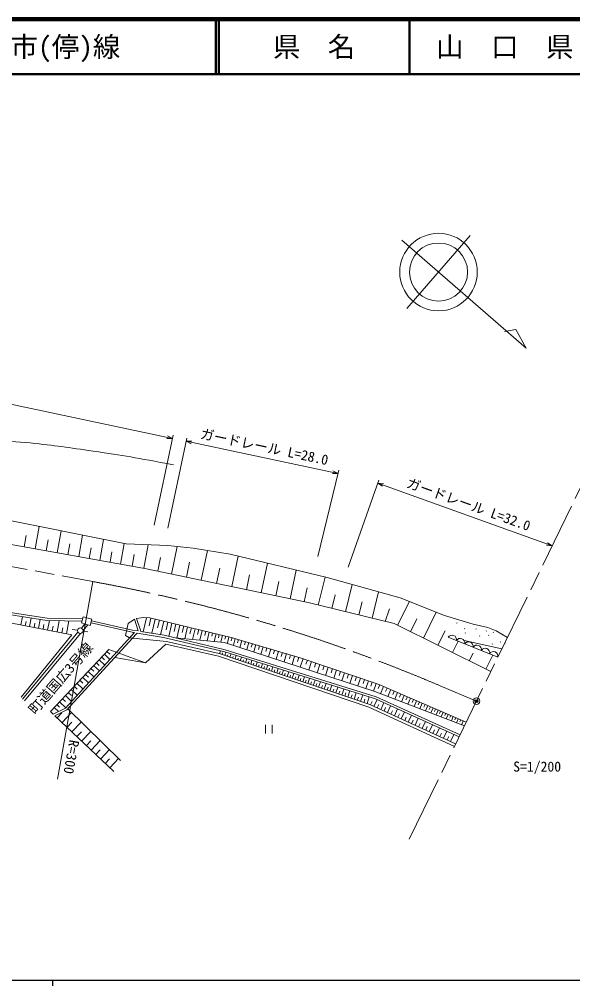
# Model space of a CAD drawing. Units: millimetres, scale not verified, with parts at other scales. Extents: x 40000 to 680000, y 20000 to 380000.
# Drawn here: x 261932 to 362743, y 204000 to 380000 of the extents above; entities that cross this region are included whole.
import ezdxf
from ezdxf.enums import TextEntityAlignment as Align

# ---------------------------------------------------------------- set-up
doc = ezdxf.new("R2010")
doc.units = ezdxf.units.MM
doc.header["$LTSCALE"] = 1000
doc.header["$PDMODE"] = 32
doc.header["$PDSIZE"] = 500
doc.linetypes.add('CHAIN', pattern=[18.5, 12, -1.5, 3.5, -1.5])
for name, color, linetype, lineweight in [('M-BGD', 7, 'Continuous', 13), ('M-BGD-HTXT', 7, 'Continuous', 13), ('M-BMK', 2, 'CHAIN', 13), ('M-BMK-SRVR', 3, 'Continuous', 13), ('M-STR-HTXT', 7, 'Continuous', 13), ('M-TTL', 2, 'Continuous', 140), ('M-TTL-BAND', 7, 'Continuous', 25), ('M-TTL-LINE', 7, 'Continuous', 50), ('M-TTL-TXT', 7, 'Continuous', 13)]:
    doc.layers.add(name, color=color, linetype=linetype, lineweight=lineweight)
doc.layers.add('M-OTRS', color=6, linetype='Continuous')
doc.styles.add('ＭＳ ゴシック', font='')
doc.styles.add('ＭＳ 明朝', font='')
doc.styles.get('ＭＳ ゴシック').set_extended_font_data('MS Gothic')
doc.styles.get('ＭＳ 明朝').set_extended_font_data('MS Mincho')

msp = doc.modelspace()

# ---------------------------------------------------------------- linework, layer by layer
at = {"layer": 'M-BGD'}
for p, q in [((232757, 289305), (285073, 279933)), ((253494, 290073), (281420, 284454)), ((264839, 283563), (265571, 287643)), ((262799, 283929), (263165, 285969)), ((266837, 283204), (267196, 285202)), ((268835, 282846), (269552, 286842)), ((272750, 282144), (273452, 286058)), ((276583, 281456), (277271, 285289)), ((270792, 282495), (271144, 284452)), ((274666, 281800), (275010, 283716)), ((280337, 280782), (281011, 284537)), ((281420, 284454), (288992, 284170)), ((284630, 280012), (285400, 284305)), ((288992, 284170), (293608, 283697)), ((289653, 278974), (290704, 283995)), ((293608, 283697), (300351, 282571)), ((278460, 281119), (278797, 282996)), ((282484, 280397), (282869, 282544)), ((287143, 279500), (287668, 282010)), ((295076, 277839), (296211, 283262)), ((300351, 282571), (318042, 278327)), ((300625, 276677), (301786, 282226)), ((285073, 279933), (314548, 273763)), ((292364, 278407), (292932, 281118)), ((297851, 277258), (298431, 280033)), ((306017, 275549), (307146, 280941)), ((303321, 276113), (303885, 278809)), ((311257, 274452), (312354, 279692)), ((316391, 273314), (317634, 278425)), ((318042, 278327), (331336, 274665)), ((308637, 275000), (309185, 277620)), ((313831, 273913), (314369, 276487)), ((321365, 272104), (322575, 277078)), ((318878, 272709), (319483, 275196)), ((326193, 270930), (327368, 275758)), ((331336, 274665), (339369, 271394)), ((245353, 272916), (271515, 267922)), ((314548, 273763), (330211, 269953)), ((323779, 271517), (324367, 273931)), ((330857, 269632), (333014, 273982)), ((262237, 269693), (262525, 271203)), ((273580, 271169), (273276, 270055)), ((275159, 270738), (273580, 271169)), ((328552, 270356), (329381, 272640)), ((335553, 267302), (337883, 271999)), ((339369, 271394), (344627, 269813)), ((263019, 269544), (263168, 270326)), ((263801, 269394), (264100, 270959)), ((264611, 269240), (264766, 270050)), ((265422, 269085), (265731, 270705)), ((266257, 268925), (266417, 269761)), ((267093, 268766), (267425, 270505)), ((267945, 268603), (268107, 269455)), ((268796, 268441), (269184, 270470)), ((270533, 268109), (270977, 270435)), ((273233, 269120), (273871, 269892)), ((273276, 270055), (274856, 269624)), ((273534, 268700), (274401, 269748)), ((274856, 269624), (275159, 270738)), ((281295, 267777), (281746, 269952)), ((281746, 269952), (282886, 270763)), ((283607, 268597), (282886, 270763)), ((283269, 270876), (284535, 271029)), ((283986, 268723), (283269, 270876)), ((285115, 271008), (284500, 268448)), ((284535, 271029), (285720, 270986)), ((285917, 270938), (285584, 269548)), ((285720, 270986), (300551, 267427)), ((286692, 270752), (286076, 268187)), ((287467, 270566), (287133, 269177)), ((288241, 270381), (287652, 267925)), ((288991, 270201), (288657, 268811)), ((289741, 270021), (289163, 267614)), ((290466, 269847), (290146, 268512)), ((291191, 269673), (290624, 267310)), ((291893, 269504), (291603, 268295)), ((292595, 269336), (292077, 267179)), ((330211, 269953), (347840, 261207)), ((333205, 268467), (334370, 270816)), ((341602, 269999), (341672, 270070)), ((344627, 269813), (347280, 269225)), ((271515, 267922), (262267, 256539)), ((262513, 256168), (272621, 268381)), ((262898, 255849), (273090, 268164)), ((269664, 268275), (269830, 269143)), ((272539, 268718), (271537, 268866)), ((273529, 268583), (274426, 268449)), ((282027, 267346), (281295, 267777)), ((283201, 268038), (283376, 268229)), ((284053, 268523), (283986, 268723)), ((293274, 269173), (293009, 268069)), ((293953, 269010), (293484, 267052)), ((294610, 268852), (294395, 267953)), ((295268, 268695), (294844, 266930)), ((295904, 268542), (295726, 267804)), ((296539, 268389), (296161, 266811)), ((297155, 268242), (297007, 267626)), ((297770, 268094), (297435, 266696)), ((298365, 267951), (298223, 267356)), ((298961, 267808), (298667, 266585)), ((299537, 267670), (299399, 267094)), ((300113, 267532), (299831, 266357)), ((338204, 265987), (339520, 268638)), ((343039, 268975), (343110, 269046)), ((343175, 268174), (343245, 268245)), ((345123, 268933), (345194, 269004)), ((345759, 267673), (345830, 267744)), ((346981, 268539), (347052, 268610)), ((347280, 269225), (348807, 268644)), ((347423, 267786), (347494, 267857)), ((348257, 268297), (348328, 268368)), ((348807, 268644), (350874, 267427)), ((288725, 266667), (282027, 267346)), ((284925, 262812), (288614, 266179)), ((290332, 267337), (299309, 266527)), ((299309, 266527), (326702, 257570)), ((300699, 267383), (300529, 266804)), ((300551, 267427), (313123, 263738)), ((301279, 267213), (300922, 266000)), ((301885, 267035), (301707, 266428)), ((302492, 266857), (302125, 265607)), ((303117, 266674), (302934, 266048)), ((303743, 266490), (303364, 265201)), ((304387, 266301), (304198, 265657)), ((305032, 266112), (304642, 264784)), ((305696, 265917), (305501, 265253)), ((349119, 263828), (340040, 267443)), ((340856, 264672), (341869, 266715)), ((349863, 265353), (342993, 266891)), ((348095, 266192), (348166, 266263)), ((349556, 266575), (349626, 266645)), ((350369, 266387), (350439, 266458)), ((278253, 265251), (267597, 253941)), ((277423, 264370), (278435, 263417)), ((277900, 264876), (278406, 264399)), ((284925, 262812), (278253, 265251)), ((298399, 264457), (298573, 264973)), ((298872, 264297), (298972, 264592)), ((299346, 264138), (299545, 264727)), ((299820, 263978), (299923, 264284)), ((300294, 263818), (300500, 264430)), ((301241, 263498), (301455, 264132)), ((306360, 265722), (305958, 264353)), ((307044, 265521), (306844, 264837)), ((307729, 265320), (307315, 263909)), ((308434, 265113), (308227, 264408)), ((309140, 264906), (308713, 263452)), ((309867, 264693), (309654, 263966)), ((310594, 264480), (310154, 262981)), ((311343, 264260), (311124, 263510)), ((312093, 264040), (311640, 262495)), ((343900, 263161), (344584, 264541)), ((346945, 261651), (348205, 264192)), ((349984, 265660), (350054, 265731)), ((275472, 262299), (276515, 261317)), ((275963, 262821), (276485, 262330)), ((276455, 263343), (277482, 262375)), ((276939, 263856), (277453, 263372)), ((284925, 262812), (279304, 263774)), ((300767, 263658), (300874, 263975)), ((301715, 263338), (301826, 263666)), ((302189, 263178), (302410, 263834)), ((302662, 263018), (302777, 263357)), ((303136, 262858), (303365, 263537)), ((303610, 262698), (303728, 263049)), ((304084, 262538), (304320, 263239)), ((304557, 262378), (304679, 262740)), ((305031, 262218), (305275, 262941)), ((305505, 262059), (305631, 262431)), ((305979, 261899), (306230, 262644)), ((306926, 261579), (307185, 262346)), ((312865, 263813), (312638, 263041)), ((313631, 263565), (313104, 262016)), ((313123, 263738), (327306, 258914)), ((314405, 263302), (314141, 262527)), ((315179, 263038), (314659, 261508)), ((315944, 262778), (315684, 262013)), ((316709, 262518), (316195, 261006)), ((317465, 262261), (317208, 261505)), ((273968, 260703), (274505, 260196)), ((274474, 261240), (275533, 260242)), ((274973, 261770), (275503, 261271)), ((306452, 261739), (306582, 262122)), ((307400, 261419), (307533, 261814)), ((307873, 261259), (308140, 262048)), ((308347, 261099), (308484, 261505)), ((308821, 260939), (309095, 261751)), ((309295, 260779), (309435, 261196)), ((309768, 260619), (310050, 261453)), ((310242, 260459), (310387, 260887)), ((310716, 260299), (311005, 261155)), ((311190, 260139), (311338, 260578)), ((311663, 259980), (311960, 260857)), ((312611, 259660), (312915, 260560)), ((318221, 262003), (317713, 260509)), ((318969, 261749), (318715, 261002)), ((319716, 261495), (319214, 260019)), ((320454, 261244), (320203, 260506)), ((321192, 260993), (320696, 259534)), ((321922, 260745), (321674, 260015)), ((322652, 260497), (322161, 259055)), ((272432, 259073), (273524, 258045)), ((272947, 259619), (273493, 259105)), ((273461, 260165), (274536, 259152)), ((312137, 259820), (312289, 260270)), ((313085, 259500), (313240, 259961)), ((313558, 259340), (313870, 260262)), ((314032, 259180), (314191, 259652)), ((314506, 259020), (314825, 259964)), ((314989, 258857), (315152, 259340)), ((315473, 258694), (315799, 259661)), ((315968, 258526), (316135, 259022)), ((316463, 258359), (316797, 259349)), ((317477, 258017), (317819, 259031)), ((323373, 260251), (323128, 259530)), ((324094, 260006), (323609, 258581)), ((324806, 259764), (324564, 259051)), ((325519, 259521), (325040, 258113)), ((326223, 259282), (325983, 258578)), ((326927, 259043), (326454, 257651)), ((327306, 258914), (343350, 251998)), ((327613, 258781), (327322, 258106)), ((270858, 257402), (271421, 256872)), ((271388, 257965), (272497, 256921)), ((271910, 258519), (272464, 257997)), ((316970, 258188), (317141, 258695)), ((317996, 257842), (318171, 258361)), ((318515, 257667), (318865, 258705)), ((319046, 257487), (319226, 258019)), ((319578, 257308), (319937, 258371)), ((320122, 257124), (320306, 257668)), ((320666, 256940), (321034, 258029)), ((321224, 256752), (321412, 257309)), ((321781, 256564), (322157, 257679)), ((322922, 256179), (323307, 257320)), ((326702, 257570), (343035, 251351)), ((328288, 258490), (327724, 257181)), ((328943, 258208), (328661, 257553)), ((329598, 257926), (329058, 256673)), ((330224, 257656), (329954, 257029)), ((330851, 257386), (330334, 256187)), ((331450, 257127), (331192, 256528)), ((269251, 255697), (270394, 254621)), ((269790, 256268), (270361, 255730)), ((270328, 256840), (271453, 255779)), ((322351, 256372), (322544, 256942)), ((323506, 255982), (323703, 256566)), ((324090, 255784), (324485, 256953)), ((324689, 255582), (324891, 256181)), ((325287, 255381), (325691, 256577)), ((325921, 255154), (326202, 255766)), ((326533, 254873), (327096, 256097)), ((327150, 254590), (327432, 255206)), ((327766, 254307), (328331, 255539)), ((332049, 256869), (331555, 255722)), ((332623, 256622), (332376, 256048)), ((333196, 256375), (332723, 255277)), ((333745, 256138), (333509, 255589)), ((334294, 255902), (333841, 254852)), ((334819, 255675), (334592, 255150)), ((335344, 255449), (334911, 254444)), ((335846, 255232), (335629, 254730)), ((267597, 253941), (268097, 253467)), ((268283, 254669), (269062, 253935)), ((268767, 255183), (269281, 254699)), ((268818, 252783), (269684, 253697)), ((269731, 251917), (271464, 253743)), ((270763, 254432), (280347, 245012)), ((328386, 254022), (328670, 254642)), ((329006, 253738), (329575, 254977)), ((329629, 253451), (329916, 254075)), ((330253, 253165), (330826, 254412)), ((330881, 252877), (331169, 253504)), ((331508, 252589), (332084, 253844)), ((336348, 255016), (335934, 254055)), ((336829, 254809), (336622, 254328)), ((337309, 254602), (336913, 253682)), ((337769, 254404), (337571, 253944)), ((338229, 254205), (337849, 253326)), ((338688, 254007), (338498, 253568)), ((339147, 253809), (338785, 252969)), ((339606, 253612), (339425, 253192)), ((268407, 253173), (279123, 243007)), ((270628, 251066), (271480, 251963)), ((271526, 250214), (273228, 252009)), ((332139, 252299), (332429, 252930)), ((332771, 252009), (333350, 253272)), ((333406, 251718), (333698, 252353)), ((334041, 251426), (334624, 252696)), ((334680, 251133), (334974, 251772)), ((335319, 250839), (335906, 252117)), ((340065, 253414), (339720, 252613)), ((340524, 253216), (340352, 252816)), ((340984, 253018), (340656, 252257)), ((341443, 252820), (341279, 252440)), ((341902, 252622), (341591, 251901)), ((342361, 252424), (342206, 252064)), ((342820, 252226), (342527, 251545)), ((272407, 249378), (273244, 250260)), ((273289, 248541), (274962, 250305)), ((306796, 251535), (306796, 249935)), ((307996, 249935), (307996, 251535)), ((335962, 250544), (336257, 251187)), ((336605, 250249), (337196, 251535)), ((337252, 249952), (337549, 250599)), ((337899, 249655), (338493, 250949)), ((338550, 249356), (338849, 250007)), ((339201, 249057), (339798, 250359)), ((274156, 247719), (274978, 248586)), ((275022, 246897), (276666, 248630)), ((339856, 248757), (340156, 249412)), ((340510, 248456), (341112, 249766)), ((275873, 246090), (276681, 246941)), ((276725, 245282), (278340, 246985)), ((277561, 244489), (278355, 245325)), ((278398, 243695), (279985, 245368))]:
    msp.add_line(p, q, dxfattribs=at)
for points in [[(234002, 278159), (238336, 276393), (242232, 275529), (252244, 272800), (266959, 270515), (273367, 270387)], [(234153, 278529), (238456, 276776), (242328, 275918), (252328, 273192), (266994, 270914), (273475, 270785)], [(274998, 270081), (282465, 268381), (282906, 268308)], [(275087, 270471), (282542, 268774), (283607, 268597)], [(268097, 253467), (270326, 254546), (282906, 268308)], [(268407, 253173), (270569, 254220), (283201, 268038)], [(283376, 268229), (288228, 267424), (299347, 264789), (326798, 256232), (342054, 249340)], [(284053, 268523), (288307, 267816), (299453, 265175), (326941, 256606), (342229, 249700)], [(288614, 266179), (298200, 263997), (325631, 254737), (341200, 247589)], [(288725, 266667), (298336, 264478), (325815, 255202), (341419, 248039)]]:
    msp.add_lwpolyline(points, dxfattribs=at)
msp.add_circle((273035, 268661), 500, dxfattribs=at)
for centre in [(340751, 267027), (342264, 266424), (343777, 265822), (345290, 265219), (346803, 264617), (348316, 264014)]:
    msp.add_arc(centre, 824, 346.92644, 149.65139, dxfattribs=at)
msp.add_open_spline([(81256, 297805), (82588, 300206), (83726, 301863), (85727, 304265), (89331, 308591), (91569, 311062), (96400, 313956), (101773, 317175), (105234, 318435), (111365, 319721), (116665, 320833), (119802, 320178), (125207, 320519), (129488, 320789), (131876, 321163), (136165, 321255), (145793, 321461), (151305, 321581), (160781, 319864), (165154, 319072), (167250, 317286), (171576, 316266), (174419, 315596), (176074, 315534), (178959, 315080), (198446, 312015), (209372, 310360), (228863, 307316), (237561, 305957), (242394, 304919), (251128, 303819), (256102, 303193), (258940, 303359), (263926, 302838), (268411, 302370), (270914, 302014), (275376, 301366), (281128, 300530), (283002, 300161), (290046, 298863)], degree=3, knots=[0, 0, 0, 0, 1, 1, 1, 2, 2, 2, 3, 3, 3, 4, 4, 4, 5, 5, 5, 6, 6, 6, 7, 7, 7, 8, 8, 8, 9, 9, 9, 10, 10, 10, 11, 11, 11, 12, 12, 12, 13, 13, 13, 13], dxfattribs=at)
at = {"layer": 'M-BMK'}
for p, q in [((332958, 230688), (366413, 299292)), ((178770, 295448), (275337, 277597)), ((345204, 255801), (338580, 258624))]:
    msp.add_line(p, q, dxfattribs=at)
msp.add_arc((222167, -14524), 296920, 66.91666, 79.6842, dxfattribs=at)
at = {"layer": 'M-BMK-SRVR'}
for p, q in [((331638, 339759), (354284, 320083)), ((344091, 340628), (332517, 327307)), ((352377, 323535), (350293, 323114)), ((354284, 320083), (352377, 323535))]:
    msp.add_line(p, q, dxfattribs=at)
for centre, radius in [((338304, 333968), 7059), ((338304, 333968), 5294), ((345204, 255801), 600)]:
    msp.add_circle(centre, radius, dxfattribs=at)
at = {"layer": 'M-OTRS'}
msp.add_point((345204, 255801), dxfattribs=at)
at = {"layer": 'M-STR-HTXT'}
for p, q in [((289851, 303666), (130948, 337203)), ((286513, 287853), (289973, 304245)), ((289851, 303666), (288821, 303628)), ((289851, 303666), (288924, 304117)), ((289002, 287328), (292462, 303720)), ((292339, 303141), (293369, 303179)), ((319994, 297304), (292339, 303141)), ((292339, 303141), (293266, 302689)), ((316337, 282156), (320133, 297880)), ((319994, 297304), (319067, 297755)), ((319994, 297304), (318963, 297266)), ((321848, 280216), (327430, 296070)), ((327242, 295537), (359005, 284101)), ((327242, 295537), (328098, 294963)), ((327242, 295537), (328268, 295433)), ((359005, 284101), (357980, 284205)), ((359005, 284101), (358149, 284675)), ((275337, 277597), (268905, 241614))]:
    msp.add_line(p, q, dxfattribs=at)
at = {"layer": 'M-TTL'}
msp.add_line((680000, 380000), (40000, 380000), dxfattribs=at)
at = {"layer": 'M-TTL-BAND'}
for p, q in [((40000, 205000), (579000, 205000)), ((268000, 205000), (268000, 204000))]:
    msp.add_line(p, q, dxfattribs=at)
at = {"layer": 'M-TTL-LINE'}
for p, q in [((297750, 380000), (297750, 370000)), ((298250, 380000), (298250, 370000)), ((333000, 380000), (333000, 370000)), ((40000, 370000), (680000, 370000))]:
    msp.add_line(p, q, dxfattribs=at)

# ---------------------------------------------------------------- texts
at = {"layer": 'M-BGD-HTXT', "style": 'ＭＳ ゴシック'}
msp.add_text('町道国広3号線', height=1833, rotation=48.889, dxfattribs=at).set_placement((270560, 259008), align=Align.BOTTOM_CENTER)
at = {"layer": 'M-BGD-HTXT', "style": 'ＭＳ 明朝'}
msp.add_text('S=1/200', height=1833, dxfattribs=at).set_placement((351906, 242436), align=Align.BOTTOM_LEFT)
at = {"layer": 'M-STR-HTXT', "style": 'ＭＳ ゴシック'}
for s, rotation, p in [('ガードレール L=28.0', 348.082, (306270, 300712)), ('ガードレール L=32.0', 340.2, (343293, 290289)), ('R=300', 259.865, (269977, 245910))]:
    msp.add_text(s, height=1833, rotation=rotation, dxfattribs=at).set_placement(p, align=Align.BOTTOM_CENTER)
at = {"layer": 'M-TTL-TXT', "style": 'ＭＳ ゴシック'}
msp.add_text('路 線 名      一般県道俵山長門古市(停)線', height=3666, dxfattribs=at).set_placement((180380, 375000), align=Align.MIDDLE_LEFT)
for s, p in [('県\u3000名', (315625, 375000)), ('山\u3000口\u3000県', (350375, 375000))]:
    msp.add_text(s, height=3666, dxfattribs=at).set_placement(p, align=Align.MIDDLE_CENTER)

doc.saveas('drawing.dxf')
